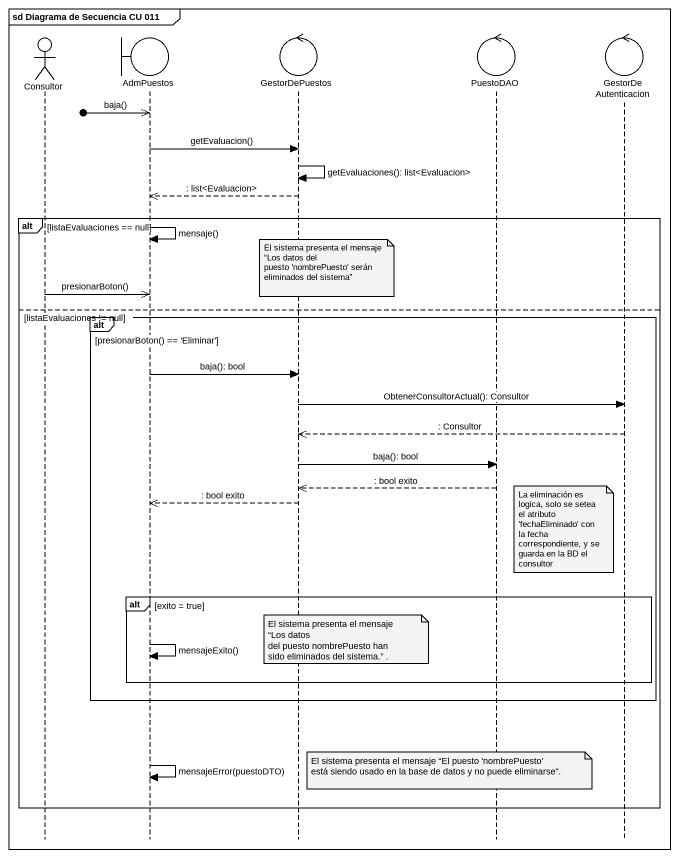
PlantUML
@startuml
mainframe sd Diagrama de Secuencia CU 011
hide footbox
actor Consultor
boundary AdmPuestos
control GestorDePuestos
control PuestoDAO
control GestorDeAutenticacion

[o->> AdmPuestos : baja()
AdmPuestos -> GestorDePuestos : getEvaluacion()
GestorDePuestos -> GestorDePuestos : getEvaluaciones(): list<Evaluacion>
GestorDePuestos -->> AdmPuestos : : list<Evaluacion>
alt listaEvaluaciones == null
  AdmPuestos -> AdmPuestos : mensaje()
  note over GestorDePuestos
    El sistema presenta el mensaje “Los datos del
    puesto 'nombrePuesto' serán eliminados del sistema”
  end note
  Consultor ->> AdmPuestos : presionarBoton()
else listaEvaluaciones != null
  alt presionarBoton() == 'Eliminar'
    AdmPuestos -> GestorDePuestos : baja(): bool
    GestorDePuestos -> GestorDeAutenticacion : ObtenerConsultorActual(): Consultor
    GestorDeAutenticacion -->> GestorDePuestos : : Consultor
    GestorDePuestos -> PuestoDAO : baja(): bool
    PuestoDAO -->> GestorDePuestos : : bool exito
    GestorDePuestos -->> AdmPuestos : : bool exito
    note left of GestorDeAutenticacion : La eliminación es logica, solo se setea el atributo 'fechaEliminado' con la fecha correspondiente, y se guarda en la BD el consultor
    alt exito = true
      note over GestorDePuestos
        El sistema presenta el mensaje “Los datos
        del puesto nombrePuesto han
        sido eliminados del sistema.” .
      end note
      AdmPuestos -> AdmPuestos : mensajeExito()
    end
  end
  AdmPuestos -> AdmPuestos : mensajeError(puestoDTO)
  note over PuestoDAO
    El sistema presenta el mensaje “El puesto 'nombrePuesto'
    está siendo usado en la base de datos y no puede eliminarse”.
  end note
end
@enduml
